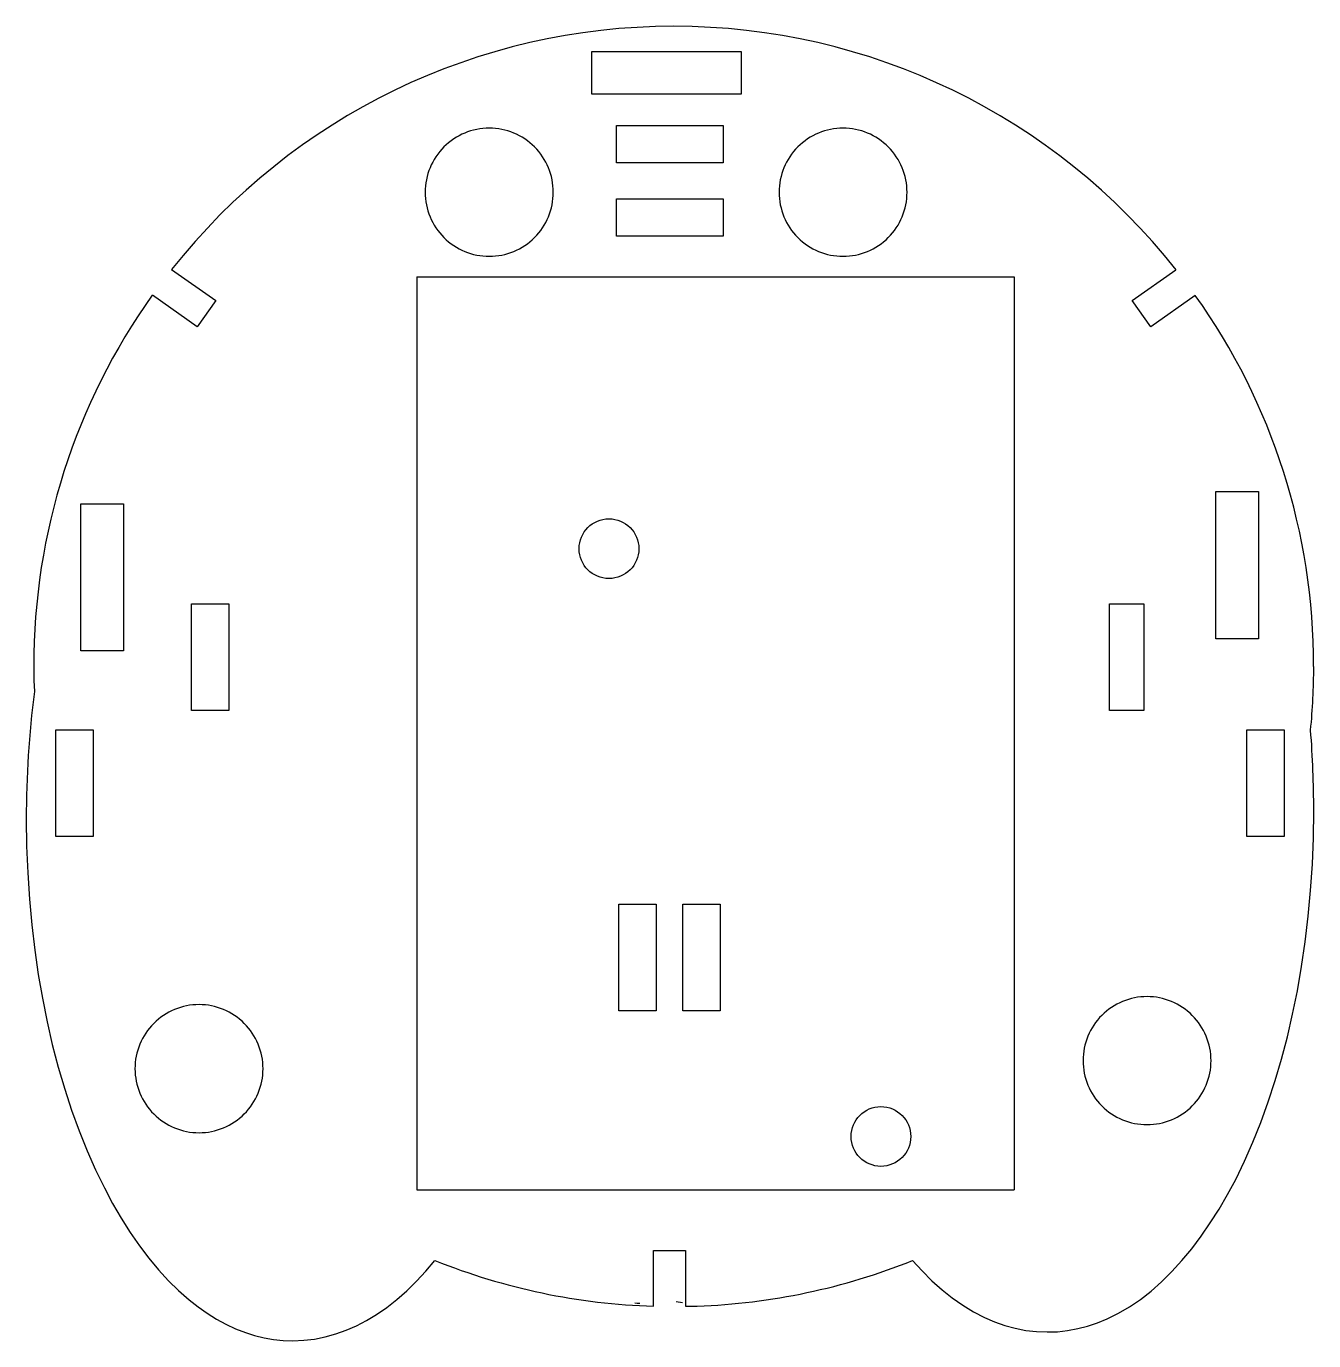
# Model space of a CAD drawing. Header units: millimetres. Extents: x 14 to 135, y 148 to 271.
import ezdxf

# ---------------------------------------------------------------- set-up
doc = ezdxf.new("R2010")
doc.units = ezdxf.units.MM

msp = doc.modelspace()

# ---------------------------------------------------------------- linework, layer by layer
at = {"color": 7, "linetype": 'Continuous'}
for p, q in [((67.18, 264.71), (67.18, 268.71)), ((67.18, 268.71), (81.18, 268.71)), ((81.18, 268.71), (81.18, 264.71)), ((81.18, 264.71), (67.18, 264.71)), ((69.51, 258.27), (69.51, 261.77)), ((69.51, 261.77), (79.51, 261.77)), ((79.51, 261.77), (79.51, 258.27)), ((79.51, 258.27), (69.51, 258.27)), ((69.5, 251.42), (69.5, 254.92)), ((69.5, 254.92), (79.5, 254.92)), ((79.5, 254.92), (79.5, 251.42)), ((79.5, 251.42), (69.5, 251.42)), ((27.79, 248.28), (31.92, 245.38)), ((117.85, 245.38), (121.95, 248.26)), ((50.79, 247.61), (106.79, 247.61)), ((50.79, 247.61), (50.79, 162.01)), ((106.79, 247.61), (106.79, 162.01)), ((30.19, 242.92), (25.98, 245.87)), ((31.92, 245.38), (30.19, 242.92)), ((119.58, 242.92), (117.85, 245.38)), ((123.76, 245.86), (119.58, 242.92)), ((125.7, 213.66), (125.7, 227.46)), ((125.7, 227.46), (129.7, 227.46)), ((129.7, 227.46), (129.7, 213.66)), ((19.26, 212.52), (19.26, 226.31)), ((19.26, 226.31), (23.26, 226.31)), ((23.26, 226.31), (23.26, 212.52)), ((29.66, 206.93), (29.66, 216.93)), ((29.66, 216.93), (33.16, 216.93)), ((33.16, 216.93), (33.16, 206.93)), ((115.73, 206.93), (115.73, 216.93)), ((115.73, 216.93), (118.93, 216.93)), ((118.93, 216.93), (118.93, 206.93)), ((129.7, 213.66), (125.7, 213.66)), ((23.26, 212.52), (19.26, 212.52)), ((33.16, 206.93), (29.66, 206.93)), ((118.93, 206.93), (115.73, 206.93)), ((16.94, 195.12), (16.94, 205.12)), ((16.94, 205.12), (20.44, 205.12)), ((20.44, 205.12), (20.44, 195.12)), ((128.59, 195.12), (128.59, 205.12)), ((128.59, 205.12), (132.09, 205.12)), ((132.09, 205.12), (132.09, 195.12)), ((20.44, 195.12), (16.94, 195.12)), ((132.09, 195.12), (128.59, 195.12)), ((69.73, 178.79), (69.73, 188.79)), ((69.73, 188.79), (73.23, 188.79)), ((73.23, 188.79), (73.23, 178.79)), ((75.71, 178.79), (75.71, 188.79)), ((75.71, 188.79), (79.21, 188.79)), ((79.21, 188.79), (79.21, 178.79)), ((73.23, 178.79), (69.73, 178.79)), ((79.21, 178.79), (75.71, 178.79)), ((50.79, 162.01), (106.79, 162.01)), ((72.96, 151.1), (72.96, 156.31)), ((72.96, 156.31), (75.97, 156.31)), ((75.97, 156.31), (75.97, 151.1)), ((75.08, 151.54), (75.67, 151.44)), ((75.97, 151.1), (76.48, 151.1)), ((76.48, 151.1), (76.48, 151.1)), ((76.48, 151.1), (76.67, 151.1)), ((76.67, 151.1), (76.68, 151.1)), ((76.68, 151.1), (77.07, 151.11))]:
    msp.add_line(p, q, dxfattribs=at)
at = {"color": 7, "linetype": 'Continuous', "flags": 128}
for points in [[(14.87, 211.07), (14.88, 209.75), (14.92, 208.71)], [(109.88, 148.68), (110.84, 148.71), (111.79, 148.82), (112.74, 149), (113.67, 149.24), (114.59, 149.55), (115.5, 149.92), (116.55, 150.44), (117.59, 151.05), (118.61, 151.74), (119.61, 152.52), (120.6, 153.39), (121.57, 154.35), (122.51, 155.38), (123.43, 156.49), (124.32, 157.67), (125.17, 158.9), (125.99, 160.2), (126.79, 161.57), (127.55, 162.99), (128.38, 164.7), (129.17, 166.48), (129.91, 168.33), (130.61, 170.25), (131.26, 172.25), (131.85, 174.26), (132.4, 176.34), (132.89, 178.47), (133.33, 180.66), (133.73, 182.94), (134.07, 185.27), (134.35, 187.65), (134.57, 190.07), (134.74, 192.53), (134.83, 195.02), (134.87, 197.55)], [(14.16, 196.74), (14.19, 194.21), (14.29, 191.72), (14.45, 189.27), (14.67, 186.85), (14.95, 184.48), (15.28, 182.2), (15.67, 179.96), (16.11, 177.77), (16.6, 175.63), (17.16, 173.51), (17.76, 171.45), (18.41, 169.46), (19.11, 167.53), (19.86, 165.67), (20.65, 163.89), (21.48, 162.18), (22.25, 160.72), (23.06, 159.34), (23.9, 158.02), (24.76, 156.77), (25.66, 155.59), (26.56, 154.5), (27.49, 153.49), (28.44, 152.56), (29.42, 151.7), (30.26, 151.04), (31.12, 150.44), (32, 149.89), (32.88, 149.41), (33.78, 148.99), (34.7, 148.64), (35.57, 148.36), (36.45, 148.14), (37.34, 147.99), (38.24, 147.89), (39.14, 147.86)], [(39.14, 147.86), (40.17, 147.9), (41.18, 148.02), (42.18, 148.22), (43.17, 148.5), (44.15, 148.85), (45.12, 149.27), (46.06, 149.76), (47, 150.33), (47.96, 150.99), (48.9, 151.73), (49.83, 152.54), (50.73, 153.43), (51.61, 154.37), (52.47, 155.39)], [(97.25, 155.38), (98.15, 154.4), (99.07, 153.48), (100.02, 152.64), (100.98, 151.87), (101.97, 151.18), (102.97, 150.57), (103.99, 150.05), (104.94, 149.63), (105.91, 149.29), (106.88, 149.03), (107.87, 148.83), (108.87, 148.72), (109.88, 148.68)], [(71.7, 151.34), (71.44, 151.35), (71.23, 151.38)]]:
    msp.add_lwpolyline(points, dxfattribs=at)
at = {"color": 7, "linetype": 'Continuous'}
for centre in [(68.79, 222.11), (94.29, 167.01)]:
    msp.add_circle(centre, 2.8, dxfattribs=at)
for centre, radius, start, end in [((74.82, 211.17), 59.91, 89.9603, 141.7293), ((74.91, 211.17), 59.91, 38.2528, 90.04), ((57.56, 255.53), 6, 89.963, 180.037), ((57.57, 255.53), 6, 359.9663, 90.0337), ((90.74, 255.53), 6, 89.963, 180.037), ((90.74, 255.53), 6, 359.9663, 90.0337), ((57.56, 255.52), 6, 179.9598, 270.0402), ((57.57, 255.52), 6, 269.963, 0.037), ((90.74, 255.52), 6, 179.9598, 270.0402), ((90.74, 255.52), 6, 269.963, 0.037), ((74.64, 211.16), 59.78, 144.4997, 180.0789), ((75.08, 211.16), 59.78, 359.9218, 35.4808), ((74.14, 211.07), 60.73, 354.3478, 0.009), ((108.02, 196.82), 93.86, 172.7217, 180.0486), ((39.25, 197.58), 95.62, 359.9862, 4.5037), ((119.24, 174.12), 6, 89.96, 180.0334), ((119.24, 174.12), 6, 359.9589, 90.0378), ((30.35, 173.37), 6, 89.9623, 180.041), ((30.36, 173.37), 6, 359.9607, 90.036), ((119.24, 174.12), 6, 179.9681, 270.0385), ((119.24, 174.12), 6, 269.9638, 0.0395), ((30.35, 173.36), 6, 179.9647, 270.0353), ((30.36, 173.36), 6, 269.9663, 0.0337), ((74.78, 210.87), 59.8, 248.0915, 268.2519), ((74.95, 210.84), 59.77, 272.0303, 291.9037)]:
    msp.add_arc(centre, radius, start, end, dxfattribs=at)

doc.saveas('drawing.dxf')
